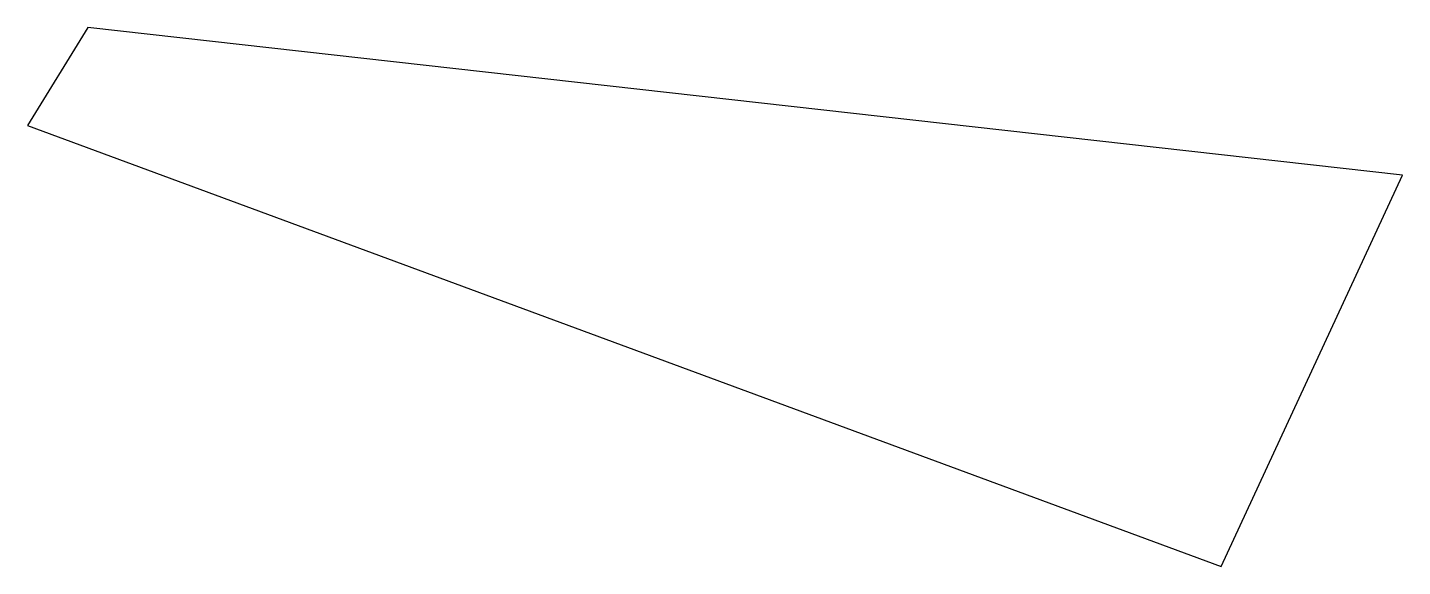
# Model space of a CAD drawing. Extents: x 177 to 950, y 620 to 923.
import ezdxf

# ---------------------------------------------------------------- set-up
doc = ezdxf.new("R2010")
doc.units = 0
doc.layers.get('0').update_dxf_attribs({"color": 140, "linetype": 'CONTINUOUS'})

msp = doc.modelspace()

# ---------------------------------------------------------------- linework, layer by layer
for p, q in [((211, 923), (177, 868)), ((950, 840), (211, 923)), ((177, 868), (848, 620)), ((848, 620), (950, 840))]:
    msp.add_line(p, q)

doc.saveas('drawing.dxf')
